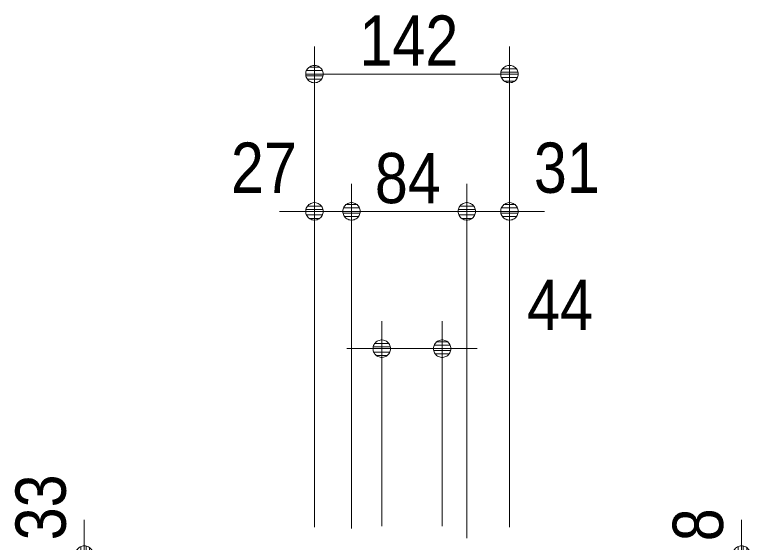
# Model space of a CAD drawing. Units: millimetres, scale not verified. Extents: x -6062 to 6062, y -3045 to 3045.
# Drawn here: x -1775 to -1240, y 359 to 743 of the extents above; entities that cross this region are included whole.
import ezdxf
from ezdxf.enums import TextEntityAlignment as Align

# ---------------------------------------------------------------- set-up
doc = ezdxf.new("R2010")
doc.units = ezdxf.units.MM
doc.header["$LTSCALE"] = 20
for name, color, linetype, lineweight in [('0-0_2寸法-2', 7, 'Continuous', 9), ('0-1_0', 7, 'Continuous', 9), ('0-2_2寸法-1', 7, 'Continuous', 9)]:
    doc.layers.add(name, color=color, linetype=linetype, lineweight=lineweight)
doc.styles.add('ＭＳ Ｐゴシック', font='')
doc.styles.get('ＭＳ Ｐゴシック').set_extended_font_data('MS PGothic')

# ---------------------------------------------------------------- blocks, each defined once
blk = doc.blocks.new('_Dot')
at = {"layer": '0-1_0'}
for p, q in [((-10, 0), (-20, 0)), ((9.78, 2), (-9.78, 2)), ((7.99, 6), (-7.99, 6)), ((9.16, -3.98), (-9.16, -3.98)), ((6, -7.98), (-6, -7.98))]:
    blk.add_line(p, q, dxfattribs=at)
for points in [[(10, 0), (9.92, 1.25), (9.69, 2.49), (9.3, 3.68), (8.76, 4.82), (8.09, 5.88), (7.29, 6.85), (6.37, 7.71), (5.36, 8.44), (4.26, 9.05), (3.09, 9.51), (1.87, 9.82), (0.63, 9.98), (-0.63, 9.98), (-1.87, 9.82), (-3.09, 9.51), (-4.26, 9.05), (-5.36, 8.44), (-6.37, 7.71), (-7.29, 6.85), (-8.09, 5.88), (-8.76, 4.82), (-9.3, 3.68), (-9.69, 2.49), (-9.92, 1.25), (-10, 0), (0, 0)], [(-10, 0), (-9.92, -1.25), (-9.69, -2.49), (-9.3, -3.68), (-8.76, -4.82), (-8.09, -5.88), (-7.29, -6.85), (-6.37, -7.71), (-5.36, -8.44), (-4.26, -9.05), (-3.09, -9.51), (-1.87, -9.82), (-0.63, -9.98), (0.63, -9.98), (1.87, -9.82), (3.09, -9.51), (4.26, -9.05), (5.36, -8.44), (6.37, -7.71), (7.29, -6.85), (8.09, -5.88), (8.76, -4.82), (9.3, -3.68), (9.69, -2.49), (9.92, -1.25), (10, 0), (0, 0)]]:
    blk.add_lwpolyline(points, close=True, dxfattribs=at)

msp = doc.modelspace()

# ---------------------------------------------------------------- linework, layer by layer
at = {"layer": '0-0_2寸法-2'}
for p, q in [((-1557.04, 370), (-1557.04, 620)), ((-1530.04, 369), (-1530.04, 620)), ((-1446.04, 362), (-1446.04, 620)), ((-1415.04, 370), (-1415.04, 620)), ((-1569.75, 600), (-1582.46, 600)), ((-1530.04, 600), (-1557.04, 600)), ((-1517.32, 600), (-1504.61, 600)), ((-1458.75, 600), (-1471.46, 600)), ((-1415.04, 600), (-1446.04, 600)), ((-1402.32, 600), (-1389.61, 600)), ((-1508.04, 370.8), (-1508.04, 520)), ((-1464.04, 370.8), (-1464.04, 520)), ((-1520.75, 500), (-1533.46, 500)), ((-1508.04, 500), (-1464.04, 500)), ((-1451.32, 500), (-1438.61, 500)), ((-1724.54, 362.71), (-1724.54, 375.42)), ((-1246.04, 362.71), (-1246.04, 375.42))]:
    msp.add_line(p, q, dxfattribs=at)
at = {"layer": '0-2_2寸法-1'}
for p, q in [((-1557.04, 620), (-1557.04, 720)), ((-1415.04, 620), (-1415.04, 720)), ((-1544.32, 700), (-1427.75, 700)), ((-1530.04, 369), (-1530.04, 620)), ((-1446.04, 362), (-1446.04, 620)), ((-1517.32, 600), (-1458.75, 600))]:
    msp.add_line(p, q, dxfattribs=at)

# ---------------------------------------------------------------- block references
at = {"layer": '0-0_2寸法-2', "xscale": 0.6356201, "yscale": 0.6356201}
for p in [(-1557.04, 600), (-1446.04, 600), (-1508.04, 500)]:
    msp.add_blockref('_Dot', p, dxfattribs=at)
for p, rotation in [((-1530.04, 600), 180), ((-1415.04, 600), 180), ((-1464.04, 500), 180), ((-1724.54, 350), 270), ((-1246.04, 350), 270)]:
    msp.add_blockref('_Dot', p, dxfattribs=dict(at, rotation=rotation))
at = {"layer": '0-2_2寸法-1', "xscale": 0.6356201, "yscale": 0.6356201, "rotation": 180}
for p in [(-1557.04, 700), (-1530.04, 600)]:
    msp.add_blockref('_Dot', p, dxfattribs=at)
at = {"layer": '0-2_2寸法-1', "xscale": 0.6356201, "yscale": 0.6356201}
for p in [(-1415.04, 700), (-1446.04, 600)]:
    msp.add_blockref('_Dot', p, dxfattribs=at)

# ---------------------------------------------------------------- texts
at = {"layer": '0-0_2寸法-2', "style": 'ＭＳ Ｐゴシック', "width": 0.9}
for s, p in [('27', (-1617.84, 602.48)), ('31', (-1397.26, 602.48)), ('44', (-1402.19, 502.48))]:
    msp.add_text(s, height=36.66, dxfattribs=at).set_placement(p, align=Align.BOTTOM_LEFT)
for s, p in [('33', (-1727.02, 360.41)), ('8', (-1248.52, 359.7))]:
    msp.add_text(s, height=36.66, rotation=90, dxfattribs=at).set_placement(p, align=Align.BOTTOM_LEFT)
at = {"layer": '0-2_2寸法-1', "style": 'ＭＳ Ｐゴシック', "width": 0.9}
for s, p in [('142', (-1524.26, 695.04)), ('84', (-1513.02, 594.94))]:
    msp.add_text(s, height=36.66, dxfattribs=at).set_placement(p, align=Align.BOTTOM_LEFT)

doc.saveas('drawing.dxf')
